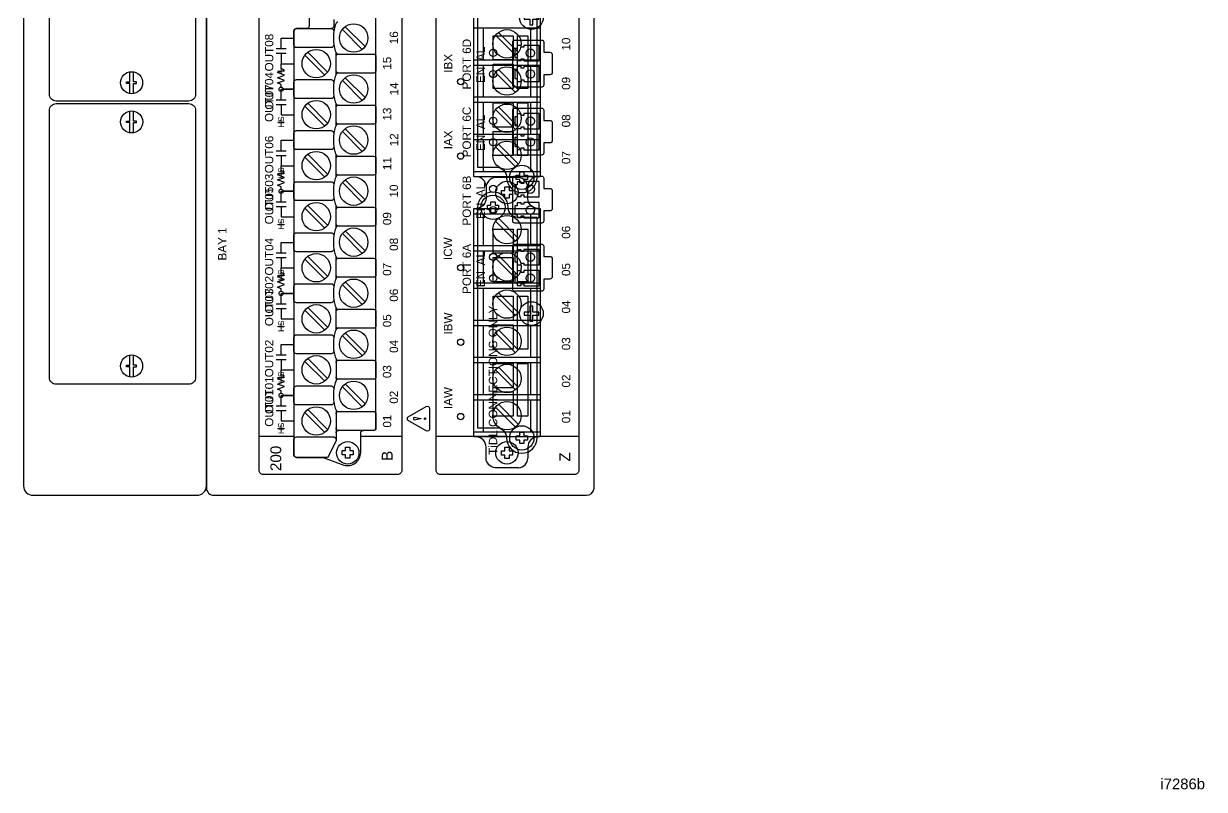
# Model space of a CAD drawing. Extents: x 0.5 to 47.5, y 0.5 to 35.2.
# Drawn here: x 33.61 to 47.49, y 0.5 to 9.5 of the extents above; entities that cross this region are included whole.
import ezdxf
from ezdxf.enums import TextEntityAlignment as Align

# ---------------------------------------------------------------- set-up
doc = ezdxf.new("R2010")
doc.units = 0
doc.header["$MEASUREMENT"] = 0
for name, color, linetype in [('1_2__1__SCREW_TERMINAL__SV', 7, 'CONTINUOUS'), ('1_3__2__CONNECTORIZED__SV_', 7, 'CONTINUOUS'), ('1_4__T__TIME-DOMAIN_LINK__', 7, 'CONTINUOUS'), ('4_1__2___8__OPTOISOLATED_I', 7, 'CONTINUOUS'), ('4_2__7___8__OPTOISOLATED_I', 7, 'CONTINUOUS'), ('4_3__4___24__OPTOISOLATED_', 7, 'CONTINUOUS'), ('4_4__D___24__OPTOISOLATED_', 7, 'CONTINUOUS'), ('4_5__8___8__OPTOISOLATED_I', 7, 'CONTINUOUS'), ('5_0______DWG_', 7, 'CONTINUOUS')]:
    doc.layers.add(name, color=color, linetype=linetype)
doc.styles.add('ARIAL', font='arial.ttf')

msp = doc.modelspace()

# ---------------------------------------------------------------- linework, layer by layer
at = {"layer": '1_2__1__SCREW_TERMINAL__SV'}
for points in [[(39.683, 16.961), (40.086, 16.961, -0.414214), (40.136, 16.911), (40.136, 4.25, -0.414214), (40.086, 4.2), (38.506, 4.2, -0.414214), (38.456, 4.25), (38.456, 16.911, -0.414214), (38.506, 16.961), (39.477, 16.961)], [(39.044, 7.583, 0.403969), (38.928, 7.701)], [(39.652, 7.328, -0.403969), (39.536, 7.446), (39.536, 7.576, 0.374201), (39.427, 7.691), (39.153, 7.691, 0.374201), (39.044, 7.576), (39.044, 7.446, -0.403969), (38.928, 7.328)], [(39.652, 7.701, 0.403969), (39.536, 7.583)], [(39.427, 4.278), (39.153, 4.278, -0.374201), (39.044, 4.392), (39.044, 4.523, 0.403969), (38.928, 4.641)], [(39.652, 4.641, 0.403969), (39.536, 4.523), (39.536, 4.392, -0.374201)], [(39.427, 4.278, 0.374201), (39.536, 4.392)]]:
    msp.add_lwpolyline(points, format="xyb", dxfattribs=at)
for points in [[(38.9, 7.701), (38.9, 10.388), (39.68, 10.388), (39.68, 7.701)], [(39.265, 7.49), (39.225, 7.49), (39.225, 7.539), (39.265, 7.539), (39.265, 7.58), (39.315, 7.58), (39.315, 7.539), (39.355, 7.539), (39.355, 7.49), (39.315, 7.49), (39.315, 7.449), (39.265, 7.449)], [(38.9, 4.641), (38.9, 7.328), (39.68, 7.328), (39.68, 4.641)], [(39.265, 4.429), (39.225, 4.429), (39.225, 4.479), (39.265, 4.479), (39.265, 4.52), (39.315, 4.52), (39.315, 4.479), (39.355, 4.479), (39.355, 4.429), (39.315, 4.429), (39.315, 4.389), (39.265, 4.389)]]:
    msp.add_lwpolyline(points, close=True, dxfattribs=at)
for points in [[(38.9, 9.451), (39.68, 9.451)], [(39.015, 9.076), (39.015, 9.451)], [(39.565, 9.451), (39.565, 9.076)], [(39.156, 9.364), (39.39, 9.129)], [(39.189, 9.397), (39.423, 9.163)], [(38.9, 9.076), (39.68, 9.076)], [(38.9, 9.013), (39.68, 9.013)], [(39.015, 8.638), (39.015, 9.013)], [(39.156, 8.926), (39.39, 8.692)], [(39.189, 8.96), (39.423, 8.725)], [(39.565, 9.013), (39.565, 8.638)], [(38.9, 8.638), (39.68, 8.638)], [(38.9, 8.576), (39.68, 8.576)], [(39.015, 8.201), (39.015, 8.576)], [(39.156, 8.489), (39.39, 8.255)], [(39.189, 8.522), (39.423, 8.288)], [(39.565, 8.576), (39.565, 8.201)], [(38.9, 8.201), (39.68, 8.201)], [(38.9, 8.138), (39.68, 8.138)], [(39.015, 7.763), (39.015, 8.138)], [(39.189, 8.085), (39.423, 7.85)], [(39.565, 8.138), (39.565, 7.763)], [(39.156, 8.051), (39.39, 7.817)], [(38.9, 7.763), (39.68, 7.763)], [(38.9, 7.266), (39.68, 7.266)], [(39.015, 6.891), (39.015, 7.266)], [(39.565, 7.266), (39.565, 6.891)], [(39.156, 7.179), (39.39, 6.944)], [(39.189, 7.212), (39.423, 6.978)], [(38.9, 6.891), (39.68, 6.891)], [(38.9, 6.828), (39.68, 6.828)], [(39.015, 6.453), (39.015, 6.828)], [(39.565, 6.828), (39.565, 6.453)], [(39.156, 6.741), (39.39, 6.507)], [(39.189, 6.774), (39.423, 6.54)], [(38.9, 6.453), (39.68, 6.453)], [(38.9, 6.391), (39.68, 6.391)], [(39.015, 6.016), (39.015, 6.391)], [(39.565, 6.391), (39.565, 6.016)], [(39.156, 6.304), (39.39, 6.069)], [(39.189, 6.337), (39.423, 6.103)], [(38.9, 6.016), (39.68, 6.016)], [(38.9, 5.953), (39.68, 5.953)], [(39.015, 5.578), (39.015, 5.953)], [(39.156, 5.866), (39.39, 5.632)], [(39.189, 5.899), (39.423, 5.665)], [(39.565, 5.953), (39.565, 5.578)], [(38.9, 5.578), (39.68, 5.578)], [(38.9, 5.516), (39.68, 5.516)], [(39.015, 5.141), (39.015, 5.516)], [(39.156, 5.429), (39.39, 5.194)], [(39.189, 5.462), (39.423, 5.228)], [(39.565, 5.516), (39.565, 5.141)], [(38.9, 5.141), (39.68, 5.141)], [(38.9, 5.078), (39.68, 5.078)], [(39.015, 4.703), (39.015, 5.078)], [(39.189, 5.025), (39.423, 4.79)], [(39.565, 5.078), (39.565, 4.703)], [(39.156, 4.991), (39.39, 4.757)], [(38.456, 4.65), (38.9, 4.65)], [(38.9, 4.703), (39.68, 4.703)], [(39.68, 4.65), (40.136, 4.65)]]:
    msp.add_lwpolyline(points, dxfattribs=at)
for centre, radius in [((39.29, 9.263), 0.167), ((39.29, 8.826), 0.167), ((38.746, 8.818), 0.0375), ((39.29, 8.388), 0.167), ((39.29, 7.951), 0.167), ((38.746, 7.943), 0.0375), ((39.29, 7.515), 0.132), ((39.29, 7.078), 0.167), ((39.29, 6.641), 0.167), ((38.746, 6.631), 0.0375), ((39.29, 6.203), 0.167), ((39.29, 5.766), 0.167), ((38.746, 5.755), 0.0375), ((39.29, 5.328), 0.167), ((39.29, 4.891), 0.167), ((38.746, 4.881), 0.0375), ((39.29, 4.454), 0.132)]:
    msp.add_circle(centre, radius, dxfattribs=at)
at = {"layer": '1_3__2__CONNECTORIZED__SV_'}
msp.add_lwpolyline([(39.683, 16.961), (40.086, 16.961, -0.414214), (40.136, 16.911), (40.136, 4.25, -0.414214), (40.086, 4.2), (38.506, 4.2, -0.414214), (38.456, 4.25), (38.456, 16.911, -0.414214), (38.506, 16.961), (39.477, 16.961)], format="xyb", dxfattribs=at)
for points in [[(39.285, 7.693, 1), (39.645, 7.693), (39.645, 10.283), (39.419, 10.283, -0.405199), (39.305, 10.403, 0.999995), (38.945, 10.403), (38.945, 7.813), (39.171, 7.813, -0.399232)], [(39.285, 4.63, 1), (39.645, 4.63), (39.645, 7.22), (39.419, 7.22, -0.405199), (39.305, 7.34, 0.999995), (38.945, 7.34), (38.945, 4.75), (39.171, 4.75, -0.399232)]]:
    msp.add_lwpolyline(points, format="xyb", close=True, dxfattribs=at)
for points in [[(39.128, 9.073), (39.128, 9.358), (39.363, 9.358), (39.363, 9.073)], [(39.415, 8.738), (39.415, 9.358), (39.535, 9.358), (39.535, 8.738)], [(39.128, 8.738), (39.128, 9.023), (39.363, 9.023), (39.363, 8.738)], [(39.128, 8.283), (39.128, 8.568), (39.363, 8.568), (39.363, 8.283)], [(39.415, 7.948), (39.415, 8.568), (39.535, 8.568), (39.535, 7.948)], [(39.128, 7.948), (39.128, 8.233), (39.363, 8.233), (39.363, 7.948)], [(39.44, 7.668), (39.4, 7.668), (39.4, 7.718), (39.44, 7.718), (39.44, 7.759), (39.49, 7.759), (39.49, 7.718), (39.53, 7.718), (39.53, 7.668), (39.49, 7.668), (39.49, 7.628), (39.44, 7.628), (39.44, 7.668)], [(39.1, 7.315), (39.06, 7.315), (39.06, 7.365), (39.1, 7.365), (39.1, 7.405), (39.15, 7.405), (39.15, 7.365), (39.19, 7.365), (39.19, 7.315), (39.15, 7.315), (39.15, 7.275), (39.1, 7.275), (39.1, 7.315)], [(39.128, 6.8), (39.128, 7.085), (39.363, 7.085), (39.363, 6.8)], [(39.415, 6.465), (39.415, 7.085), (39.535, 7.085), (39.535, 6.465)], [(39.128, 6.465), (39.128, 6.75), (39.363, 6.75), (39.363, 6.465)], [(39.128, 6.01), (39.128, 6.295), (39.363, 6.295), (39.363, 6.01)], [(39.415, 5.675), (39.415, 6.295), (39.535, 6.295), (39.535, 5.675)], [(39.128, 5.675), (39.128, 5.96), (39.363, 5.96), (39.363, 5.675)], [(39.128, 5.22), (39.128, 5.505), (39.363, 5.505), (39.363, 5.22)], [(39.415, 4.885), (39.415, 5.505), (39.535, 5.505), (39.535, 4.885)], [(39.128, 4.885), (39.128, 5.17), (39.363, 5.17), (39.363, 4.885)], [(39.44, 4.605), (39.4, 4.605), (39.4, 4.655), (39.44, 4.655), (39.44, 4.696), (39.49, 4.696), (39.49, 4.655), (39.53, 4.655), (39.53, 4.605), (39.49, 4.605), (39.49, 4.565), (39.44, 4.565), (39.44, 4.605)]]:
    msp.add_lwpolyline(points, close=True, dxfattribs=at)
for points in [[(38.456, 4.65), (39.283, 4.65)], [(39.645, 4.65), (40.136, 4.65)]]:
    msp.add_lwpolyline(points, dxfattribs=at)
for centre, radius in [((38.746, 8.818), 0.0375), ((38.746, 7.943), 0.0375), ((39.465, 7.693), 0.143), ((39.125, 7.34), 0.143), ((38.746, 6.631), 0.0375), ((38.746, 5.755), 0.0375), ((38.746, 4.881), 0.0375), ((39.465, 4.63), 0.143)]:
    msp.add_circle(centre, radius, dxfattribs=at)
at = {"layer": '1_4__T__TIME-DOMAIN_LINK__'}
for points in [[(39.561, 9.659), (39.561, 9.589), (39.491, 9.589), (39.491, 9.554), (39.561, 9.554), (39.561, 9.484), (39.596, 9.484), (39.596, 9.554), (39.666, 9.554), (39.666, 9.589), (39.596, 9.589), (39.596, 9.659), (39.561, 9.659)], [(39.488, 9.222), (39.458, 9.222), (39.458, 9.241), (39.41, 9.241), (39.41, 9.206), (39.382, 9.206), (39.382, 9.101), (39.41, 9.101), (39.41, 9.066), (39.458, 9.066), (39.458, 9.086), (39.488, 9.086), (39.488, 9.064), (39.668, 9.064), (39.668, 9.244), (39.488, 9.244), (39.488, 9.222)], [(39.488, 8.976), (39.458, 8.976), (39.458, 8.995), (39.41, 8.995), (39.41, 8.96), (39.382, 8.96), (39.382, 8.855), (39.41, 8.855), (39.41, 8.82), (39.458, 8.82), (39.458, 8.84), (39.488, 8.84), (39.488, 8.818), (39.668, 8.818), (39.668, 8.998), (39.488, 8.998), (39.488, 8.976)], [(39.488, 8.422), (39.458, 8.422), (39.458, 8.441), (39.41, 8.441), (39.41, 8.406), (39.382, 8.406), (39.382, 8.301), (39.41, 8.301), (39.41, 8.266), (39.458, 8.266), (39.458, 8.286), (39.488, 8.286), (39.488, 8.264), (39.668, 8.264), (39.668, 8.444), (39.488, 8.444), (39.488, 8.422)], [(39.488, 8.176), (39.458, 8.176), (39.458, 8.195), (39.41, 8.195), (39.41, 8.16), (39.382, 8.16), (39.382, 8.055), (39.41, 8.055), (39.41, 8.02), (39.458, 8.02), (39.458, 8.04), (39.488, 8.04), (39.488, 8.018), (39.668, 8.018), (39.668, 8.198), (39.488, 8.198), (39.488, 8.176)], [(39.488, 7.622), (39.458, 7.622), (39.458, 7.641), (39.41, 7.641), (39.41, 7.606), (39.382, 7.606), (39.382, 7.501), (39.41, 7.501), (39.41, 7.466), (39.458, 7.466), (39.458, 7.486), (39.488, 7.486), (39.488, 7.464), (39.668, 7.464), (39.668, 7.644), (39.488, 7.644), (39.488, 7.622)], [(39.488, 7.376), (39.458, 7.376), (39.458, 7.395), (39.41, 7.395), (39.41, 7.36), (39.382, 7.36), (39.382, 7.255), (39.41, 7.255), (39.41, 7.22), (39.458, 7.22), (39.458, 7.24), (39.488, 7.24), (39.488, 7.218), (39.668, 7.218), (39.668, 7.398), (39.488, 7.398), (39.488, 7.376)], [(39.488, 6.822), (39.458, 6.822), (39.458, 6.841), (39.41, 6.841), (39.41, 6.806), (39.382, 6.806), (39.382, 6.701), (39.41, 6.701), (39.41, 6.666), (39.458, 6.666), (39.458, 6.686), (39.488, 6.686), (39.488, 6.664), (39.668, 6.664), (39.668, 6.844), (39.488, 6.844), (39.488, 6.822)], [(39.488, 6.576), (39.458, 6.576), (39.458, 6.595), (39.41, 6.595), (39.41, 6.56), (39.382, 6.56), (39.382, 6.455), (39.41, 6.455), (39.41, 6.42), (39.458, 6.42), (39.458, 6.44), (39.488, 6.44), (39.488, 6.418), (39.668, 6.418), (39.668, 6.598), (39.488, 6.598), (39.488, 6.576)], [(39.561, 6.179), (39.561, 6.109), (39.491, 6.109), (39.491, 6.074), (39.561, 6.074), (39.561, 6.004), (39.596, 6.004), (39.596, 6.074), (39.666, 6.074), (39.666, 6.109), (39.596, 6.109), (39.596, 6.179), (39.561, 6.179)]]:
    msp.add_lwpolyline(points, dxfattribs=at)
for points in [[(39.358, 8.778), (39.358, 9.283, -0.414214), (39.381, 9.307), (39.699, 9.307, -0.414214), (39.723, 9.283), (39.723, 9.163), (39.793, 9.163, -0.414214), (39.823, 9.133), (39.823, 8.928, -0.414214), (39.793, 8.898), (39.723, 8.898), (39.723, 8.778, -0.414214), (39.699, 8.755), (39.381, 8.755, -0.414214)], [(39.358, 7.978), (39.358, 8.483, -0.414214), (39.381, 8.507), (39.699, 8.507, -0.414214), (39.723, 8.483), (39.723, 8.363), (39.793, 8.363, -0.414214), (39.823, 8.333), (39.823, 8.128, -0.414214), (39.793, 8.098), (39.723, 8.098), (39.723, 7.978, -0.414214), (39.699, 7.955), (39.381, 7.955, -0.414214)], [(39.358, 7.178), (39.358, 7.683, -0.414214), (39.381, 7.707), (39.699, 7.707, -0.414214), (39.723, 7.683), (39.723, 7.563), (39.793, 7.563, -0.414214), (39.823, 7.533), (39.823, 7.328, -0.414214), (39.793, 7.298), (39.723, 7.298), (39.723, 7.178, -0.414214), (39.699, 7.155), (39.381, 7.155, -0.414214)], [(39.358, 6.378), (39.358, 6.883, -0.414214), (39.381, 6.907), (39.699, 6.907, -0.414214), (39.723, 6.883), (39.723, 6.763), (39.793, 6.763, -0.414214), (39.823, 6.733), (39.823, 6.528, -0.414214), (39.793, 6.498), (39.723, 6.498), (39.723, 6.378, -0.414214), (39.699, 6.355), (39.381, 6.355, -0.414214)]]:
    msp.add_lwpolyline(points, format="xyb", close=True, dxfattribs=at)
for centre, radius in [((39.578, 9.572), 0.139), ((39.128, 9.157), 0.0425), ((39.565, 9.154), 0.05), ((39.128, 8.907), 0.0425), ((39.565, 8.908), 0.05), ((39.128, 8.357), 0.0425), ((39.565, 8.354), 0.05), ((39.128, 8.107), 0.0425), ((39.565, 8.108), 0.05), ((39.128, 7.557), 0.0425), ((39.565, 7.554), 0.05), ((39.128, 7.307), 0.0425), ((39.565, 7.308), 0.05), ((39.128, 6.757), 0.0425), ((39.565, 6.754), 0.05), ((39.128, 6.507), 0.0425), ((39.565, 6.508), 0.05), ((39.578, 6.092), 0.139)]:
    msp.add_circle(centre, radius, dxfattribs=at)
at = {"layer": '4_1__2___8__OPTOISOLATED_I'}
for points in [[(36.634, 9.206), (36.634, 9.329), (36.785, 9.329)], [(36.574, 9.206), (36.694, 9.206)], [(36.574, 9.151), (36.694, 9.151)], [(36.634, 9.151), (36.634, 9.029), (36.785, 9.029)], [(36.634, 8.606), (36.634, 8.729), (36.785, 8.729)], [(36.574, 8.606), (36.694, 8.606)], [(36.574, 8.551), (36.694, 8.551)], [(36.634, 8.551), (36.634, 8.429), (36.785, 8.429)], [(36.634, 8.006), (36.634, 8.129), (36.785, 8.129)], [(36.574, 8.006), (36.694, 8.006)], [(36.574, 7.951), (36.694, 7.951)], [(36.634, 7.951), (36.634, 7.829), (36.785, 7.829)], [(36.634, 7.406), (36.634, 7.529), (36.785, 7.529)], [(36.574, 7.406), (36.694, 7.406)], [(36.574, 7.351), (36.694, 7.351)], [(36.634, 7.351), (36.634, 7.229), (36.785, 7.229)], [(36.574, 6.806), (36.694, 6.806)], [(36.634, 6.806), (36.634, 6.929), (36.785, 6.929)], [(36.574, 6.751), (36.694, 6.751)], [(36.634, 6.751), (36.634, 6.629), (36.785, 6.629)], [(36.634, 6.206), (36.634, 6.329), (36.785, 6.329)], [(36.574, 6.206), (36.694, 6.206)], [(36.574, 6.151), (36.694, 6.151)], [(36.634, 6.151), (36.634, 6.029), (36.785, 6.029)], [(36.634, 5.606), (36.634, 5.729), (36.785, 5.729)], [(36.574, 5.606), (36.694, 5.606)], [(36.574, 5.551), (36.694, 5.551)], [(36.634, 5.551), (36.634, 5.429), (36.785, 5.429)], [(36.574, 5.006), (36.694, 5.006)], [(36.634, 5.006), (36.634, 5.129), (36.785, 5.129)], [(36.574, 4.951), (36.694, 4.951)], [(36.634, 4.951), (36.634, 4.829), (36.785, 4.829)]]:
    msp.add_lwpolyline(points, dxfattribs=at)
at = {"layer": '4_2__7___8__OPTOISOLATED_I'}
for points in [[(36.634, 9.206), (36.634, 9.329), (36.785, 9.329)], [(36.574, 9.206), (36.694, 9.206)], [(36.574, 9.151), (36.694, 9.151)], [(36.634, 9.151), (36.634, 9.029), (36.785, 9.029)], [(36.634, 8.606), (36.634, 8.729), (36.785, 8.729)], [(36.574, 8.606), (36.694, 8.606)], [(36.574, 8.551), (36.694, 8.551)], [(36.634, 8.551), (36.634, 8.429), (36.785, 8.429)], [(36.634, 8.006), (36.634, 8.129), (36.785, 8.129)], [(36.574, 8.006), (36.694, 8.006)], [(36.574, 7.951), (36.694, 7.951)], [(36.634, 7.951), (36.634, 7.829), (36.785, 7.829)], [(36.634, 7.406), (36.634, 7.529), (36.785, 7.529)], [(36.574, 7.406), (36.694, 7.406)], [(36.574, 7.351), (36.694, 7.351)], [(36.634, 7.351), (36.634, 7.229), (36.785, 7.229)], [(36.574, 6.806), (36.694, 6.806)], [(36.634, 6.806), (36.634, 6.929), (36.785, 6.929)], [(36.574, 6.751), (36.694, 6.751)], [(36.634, 6.751), (36.634, 6.629), (36.785, 6.629)], [(36.634, 6.206), (36.634, 6.329), (36.785, 6.329)], [(36.574, 6.206), (36.694, 6.206)], [(36.574, 6.151), (36.694, 6.151)], [(36.634, 6.151), (36.634, 6.029), (36.785, 6.029)], [(36.634, 5.606), (36.634, 5.729), (36.785, 5.729)], [(36.574, 5.606), (36.694, 5.606)], [(36.574, 5.551), (36.694, 5.551)], [(36.634, 5.551), (36.634, 5.429), (36.785, 5.429)], [(36.574, 5.006), (36.694, 5.006)], [(36.634, 5.006), (36.634, 5.129), (36.785, 5.129)], [(36.574, 4.951), (36.694, 4.951)], [(36.634, 4.951), (36.634, 4.829), (36.785, 4.829)]]:
    msp.add_lwpolyline(points, dxfattribs=at)
at = {"layer": '4_3__4___24__OPTOISOLATED_'}
for points in [[(36.634, 9.206), (36.634, 9.329), (36.785, 9.329)], [(36.574, 9.206), (36.694, 9.206)], [(36.574, 9.151), (36.694, 9.151)], [(36.634, 9.151), (36.634, 9.029), (36.785, 9.029)], [(36.634, 8.606), (36.634, 8.729), (36.785, 8.729)], [(36.574, 8.606), (36.694, 8.606)], [(36.574, 8.551), (36.694, 8.551)], [(36.634, 8.551), (36.634, 8.429), (36.785, 8.429)], [(36.634, 8.006), (36.634, 8.129), (36.785, 8.129)], [(36.574, 8.006), (36.694, 8.006)], [(36.574, 7.951), (36.694, 7.951)], [(36.634, 7.951), (36.634, 7.829), (36.785, 7.829)], [(36.634, 7.406), (36.634, 7.529), (36.785, 7.529)], [(36.574, 7.406), (36.694, 7.406)], [(36.574, 7.351), (36.694, 7.351)], [(36.634, 7.351), (36.634, 7.229), (36.785, 7.229)], [(36.574, 6.806), (36.694, 6.806)], [(36.634, 6.806), (36.634, 6.929), (36.785, 6.929)], [(36.574, 6.751), (36.694, 6.751)], [(36.634, 6.751), (36.634, 6.629), (36.785, 6.629)], [(36.634, 6.206), (36.634, 6.329), (36.785, 6.329)], [(36.574, 6.206), (36.694, 6.206)], [(36.574, 6.151), (36.694, 6.151)], [(36.634, 6.151), (36.634, 6.029), (36.785, 6.029)], [(36.634, 5.606), (36.634, 5.729), (36.785, 5.729)], [(36.574, 5.606), (36.694, 5.606)], [(36.574, 5.551), (36.694, 5.551)], [(36.634, 5.551), (36.634, 5.429), (36.785, 5.429)], [(36.574, 5.006), (36.694, 5.006)], [(36.634, 5.006), (36.634, 5.129), (36.785, 5.129)], [(36.574, 4.951), (36.694, 4.951)], [(36.634, 4.951), (36.634, 4.829), (36.785, 4.829)]]:
    msp.add_lwpolyline(points, dxfattribs=at)
at = {"layer": '4_4__D___24__OPTOISOLATED_'}
for points in [[(36.634, 9.206), (36.634, 9.329), (36.785, 9.329)], [(36.574, 9.206), (36.694, 9.206)], [(36.574, 9.151), (36.694, 9.151)], [(36.634, 9.151), (36.634, 9.029), (36.785, 9.029)], [(36.634, 8.606), (36.634, 8.729), (36.785, 8.729)], [(36.574, 8.606), (36.694, 8.606)], [(36.574, 8.551), (36.694, 8.551)], [(36.634, 8.551), (36.634, 8.429), (36.785, 8.429)], [(36.634, 8.006), (36.634, 8.129), (36.785, 8.129)], [(36.574, 8.006), (36.694, 8.006)], [(36.574, 7.951), (36.694, 7.951)], [(36.634, 7.951), (36.634, 7.829), (36.785, 7.829)], [(36.634, 7.406), (36.634, 7.529), (36.785, 7.529)], [(36.574, 7.406), (36.694, 7.406)], [(36.574, 7.351), (36.694, 7.351)], [(36.634, 7.351), (36.634, 7.229), (36.785, 7.229)], [(36.574, 6.806), (36.694, 6.806)], [(36.634, 6.806), (36.634, 6.929), (36.785, 6.929)], [(36.574, 6.751), (36.694, 6.751)], [(36.634, 6.751), (36.634, 6.629), (36.785, 6.629)], [(36.634, 6.206), (36.634, 6.329), (36.785, 6.329)], [(36.574, 6.206), (36.694, 6.206)], [(36.574, 6.151), (36.694, 6.151)], [(36.634, 6.151), (36.634, 6.029), (36.785, 6.029)], [(36.634, 5.606), (36.634, 5.729), (36.785, 5.729)], [(36.574, 5.606), (36.694, 5.606)], [(36.574, 5.551), (36.694, 5.551)], [(36.634, 5.551), (36.634, 5.429), (36.785, 5.429)], [(36.574, 5.006), (36.694, 5.006)], [(36.634, 5.006), (36.634, 5.129), (36.785, 5.129)], [(36.574, 4.951), (36.694, 4.951)], [(36.634, 4.951), (36.634, 4.829), (36.785, 4.829)]]:
    msp.add_lwpolyline(points, dxfattribs=at)
at = {"layer": '4_5__8___8__OPTOISOLATED_I'}
for points in [[(36.634, 8.754), (36.634, 8.783), (36.592, 8.803), (36.675, 8.833), (36.592, 8.863), (36.675, 8.893), (36.592, 8.924), (36.675, 8.954), (36.634, 8.974), (36.634, 9.029), (36.785, 9.029)], [(36.634, 8.606), (36.634, 8.704)], [(36.785, 8.729), (36.659, 8.729)], [(36.574, 8.606), (36.694, 8.606)], [(36.574, 8.551), (36.694, 8.551)], [(36.634, 8.551), (36.634, 8.429), (36.785, 8.429)], [(36.634, 7.554), (36.634, 7.583), (36.592, 7.603), (36.675, 7.633), (36.592, 7.663), (36.675, 7.693), (36.592, 7.724), (36.675, 7.754), (36.634, 7.774), (36.634, 7.829), (36.785, 7.829)], [(36.634, 7.406), (36.634, 7.504)], [(36.785, 7.529), (36.659, 7.529)], [(36.574, 7.406), (36.694, 7.406)], [(36.574, 7.351), (36.694, 7.351)], [(36.634, 7.351), (36.634, 7.229), (36.785, 7.229)], [(36.634, 6.354), (36.634, 6.383), (36.592, 6.403), (36.675, 6.433), (36.592, 6.463), (36.675, 6.494), (36.592, 6.524), (36.675, 6.554), (36.634, 6.574), (36.634, 6.629), (36.785, 6.629)], [(36.634, 6.206), (36.634, 6.304)], [(36.785, 6.329), (36.659, 6.329)], [(36.574, 6.206), (36.694, 6.206)], [(36.574, 6.151), (36.694, 6.151)], [(36.634, 6.151), (36.634, 6.029), (36.785, 6.029)], [(36.634, 5.154), (36.634, 5.183), (36.592, 5.203), (36.675, 5.233), (36.592, 5.263), (36.675, 5.293), (36.592, 5.323), (36.675, 5.354), (36.634, 5.374), (36.634, 5.429), (36.785, 5.429)], [(36.574, 5.006), (36.694, 5.006)], [(36.634, 5.006), (36.634, 5.104)], [(36.785, 5.129), (36.659, 5.129)], [(36.574, 4.951), (36.694, 4.951)], [(36.634, 4.951), (36.634, 4.829), (36.785, 4.829)]]:
    msp.add_lwpolyline(points, dxfattribs=at)
for centre in [(36.634, 8.729), (36.634, 7.529), (36.634, 6.329), (36.634, 5.129)]:
    msp.add_circle(centre, 0.025, dxfattribs=at)
at = {"layer": '5_0______DWG_'}
for points in [[(33.605, 21.095), (33.605, 4.065, 0.414214), (33.715, 3.955), (35.645, 3.955, 0.414214), (35.755, 4.065), (35.755, 21.095, 0.414214), (35.645, 21.205), (33.715, 21.205, 0.414214), (33.605, 21.095)], [(37.719, 4.718, 0.414213), (37.749, 4.748), (37.749, 9.73, 0.414214), (37.719, 9.76), (37.406, 9.76), (37.161, 9.851, 0.480048), (36.963, 9.706), (36.963, 9.472, -0.414214), (36.933, 9.442), (36.815, 9.442, 0.414212), (36.785, 9.412), (36.785, 9.412), (36.785, 4.431, 0.414215), (36.815, 4.401), (37.128, 4.401), (37.372, 4.31, 0.47859), (37.571, 4.455), (37.571, 4.688, -0.414214), (37.601, 4.718)], [(37.254, 9.549), (37.254, 9.472, -0.414214), (37.224, 9.442)], [(37.302, 9.519, 0.127742), (37.286, 9.511, 0.081668), (37.276, 9.496, 0.0591), (37.257, 9.432, 0.034646), (37.25, 9.331, 0.03436), (37.257, 9.23, 0.0591), (37.276, 9.166, 0.081668), (37.286, 9.151, 0.191033), (37.31, 9.142)], [(37.253, 9.257), (37.253, 9.249, -0.414214), (37.223, 9.219), (36.815, 9.219, -0.414214), (36.785, 9.249), (36.785, 9.412, -0.414214), (36.815, 9.442), (37.223, 9.442, -0.414214), (37.253, 9.412), (37.253, 9.405)], [(37.28, 9.112, -0.414214), (37.31, 9.142), (37.719, 9.142, -0.414214), (37.749, 9.112), (37.749, 8.949, -0.414214), (37.719, 8.919), (37.31, 8.919, -0.414214), (37.28, 8.949)], [(37.31, 8.92, 0.191033), (37.286, 8.911, 0.081668), (37.276, 8.896, 0.0591), (37.257, 8.832, 0.034646), (37.25, 8.731, 0.03436), (37.257, 8.63, 0.0591), (37.276, 8.566, 0.081668), (37.286, 8.551, 0.191033), (37.31, 8.542)], [(37.253, 8.657), (37.253, 8.649, -0.414214), (37.223, 8.619), (36.815, 8.619, -0.414214), (36.785, 8.649), (36.785, 8.812, -0.414214), (36.815, 8.842), (37.223, 8.842, -0.414214), (37.253, 8.812), (37.253, 8.805)], [(37.28, 8.512, -0.414214), (37.31, 8.542), (37.719, 8.542, -0.414214), (37.749, 8.512), (37.749, 8.349, -0.414214), (37.719, 8.319), (37.31, 8.319, -0.414214), (37.28, 8.349)], [(37.253, 8.057), (37.253, 8.049, -0.414214), (37.223, 8.019), (36.815, 8.019, -0.414214), (36.785, 8.049), (36.785, 8.212, -0.414214), (36.815, 8.242), (37.223, 8.242, -0.414214), (37.253, 8.212), (37.253, 8.205)], [(37.31, 8.32, 0.191033), (37.286, 8.311, 0.081668), (37.276, 8.296, 0.0591), (37.257, 8.232, 0.034646), (37.25, 8.131, 0.03436), (37.257, 8.03, 0.0591), (37.276, 7.966, 0.081668), (37.286, 7.951, 0.191033), (37.31, 7.942)], [(37.28, 7.912, -0.414214), (37.31, 7.942), (37.719, 7.942, -0.414214), (37.749, 7.912), (37.749, 7.749, -0.414214), (37.719, 7.719), (37.31, 7.719, -0.414214), (37.28, 7.749)], [(37.253, 7.457), (37.253, 7.449, -0.414214), (37.223, 7.419), (36.815, 7.419, -0.414214), (36.785, 7.449), (36.785, 7.612, -0.414214), (36.815, 7.642), (37.223, 7.642, -0.414214), (37.253, 7.612), (37.253, 7.605)], [(37.31, 7.72, 0.191033), (37.286, 7.711, 0.081668), (37.276, 7.696, 0.0591), (37.257, 7.632, 0.034646), (37.25, 7.531, 0.03436), (37.257, 7.43, 0.0591), (37.276, 7.366, 0.081668), (37.286, 7.351, 0.191033), (37.31, 7.342)], [(37.28, 7.312, -0.414214), (37.31, 7.342), (37.719, 7.342, -0.414214), (37.749, 7.312), (37.749, 7.149, -0.414214), (37.719, 7.119), (37.31, 7.119, -0.414214), (37.28, 7.149)], [(37.31, 7.12, 0.191033), (37.286, 7.111, 0.081668), (37.276, 7.096, 0.0591), (37.257, 7.032, 0.034646), (37.25, 6.931, 0.03436), (37.257, 6.83, 0.0591), (37.276, 6.766, 0.081668), (37.286, 6.751, 0.191033), (37.31, 6.742)], [(37.253, 6.857), (37.253, 6.849, -0.414214), (37.223, 6.819), (36.815, 6.819, -0.414214), (36.785, 6.849), (36.785, 7.012, -0.414214), (36.815, 7.042), (37.223, 7.042, -0.414214), (37.253, 7.012), (37.253, 7.005)], [(37.28, 6.712, -0.414214), (37.31, 6.742), (37.719, 6.742, -0.414214), (37.749, 6.712), (37.749, 6.549, -0.414214), (37.719, 6.519), (37.31, 6.519, -0.414214), (37.28, 6.549)], [(37.253, 6.257), (37.253, 6.249, -0.414214), (37.223, 6.219), (36.815, 6.219, -0.414214), (36.785, 6.249), (36.785, 6.412, -0.414214), (36.815, 6.442), (37.223, 6.442, -0.414214), (37.253, 6.412), (37.253, 6.405)], [(37.31, 6.52, 0.191033), (37.286, 6.511, 0.081668), (37.276, 6.496, 0.0591), (37.257, 6.432, 0.034646), (37.25, 6.331, 0.03436), (37.257, 6.23, 0.0591), (37.276, 6.166, 0.081668), (37.286, 6.151, 0.191033), (37.31, 6.142)], [(37.28, 6.112, -0.414214), (37.31, 6.142), (37.719, 6.142, -0.414214), (37.749, 6.112), (37.749, 5.949, -0.414214), (37.719, 5.919), (37.31, 5.919, -0.414214), (37.28, 5.949)], [(37.253, 5.657), (37.253, 5.649, -0.414214), (37.223, 5.619), (36.815, 5.619, -0.414214), (36.785, 5.649), (36.785, 5.812, -0.414214), (36.815, 5.842), (37.223, 5.842, -0.414214), (37.253, 5.812), (37.253, 5.805)], [(37.31, 5.92, 0.191033), (37.286, 5.911, 0.081668), (37.276, 5.896, 0.0591), (37.257, 5.832, 0.034646), (37.25, 5.731, 0.03436), (37.257, 5.63, 0.0591), (37.276, 5.566, 0.081668), (37.286, 5.55, 0.191033), (37.31, 5.542)], [(37.28, 5.512, -0.414214), (37.31, 5.542), (37.719, 5.542, -0.414214), (37.749, 5.512), (37.749, 5.349, -0.414214), (37.719, 5.319), (37.31, 5.319, -0.414214), (37.28, 5.349)], [(37.31, 5.319, 0.191033), (37.286, 5.311, 0.081668), (37.276, 5.295, 0.0591), (37.257, 5.231, 0.034646), (37.25, 5.13, 0.03436), (37.257, 5.029, 0.0591), (37.276, 4.965, 0.081668), (37.286, 4.95, 0.191033), (37.31, 4.941)], [(37.253, 5.056), (37.253, 5.048, -0.414214), (37.223, 5.018), (36.815, 5.018, -0.414214), (36.785, 5.048), (36.785, 5.211, -0.414214), (36.815, 5.241), (37.223, 5.241, -0.414214), (37.253, 5.211), (37.253, 5.204)], [(37.28, 4.958), (37.28, 4.6), (37.19, 4.414, -0.241986), (37.17, 4.401), (36.815, 4.401, -0.422157), (36.785, 4.427), (36.785, 4.612, -0.414214), (36.815, 4.642), (37.252, 4.642, -0.390527), (37.28, 4.612)], [(37.28, 4.911, -0.414214), (37.31, 4.941), (37.719, 4.941, -0.414214), (37.749, 4.911), (37.749, 4.748, -0.414214), (37.719, 4.718), (37.31, 4.718, -0.414214), (37.28, 4.748)], [(37.28, 4.688, -0.414214), (37.31, 4.718)]]:
    msp.add_lwpolyline(points, format="xyb", dxfattribs=at)
for points in [[(40.225, 21.205), (35.845, 21.205, 0.414214), (35.755, 21.115), (35.755, 4.045, 0.414214), (35.845, 3.955), (40.225, 3.955, 0.381966), (40.315, 4.035), (40.315, 21.125, 0.381966)], [(36.374, 4.25), (36.374, 20.91, -0.468367), (36.434, 20.96), (38.004, 20.96, -0.414132), (38.054, 20.91), (38.054, 4.25, -0.414214), (38.004, 4.2), (36.424, 4.2, -0.414287)], [(33.908, 8.67), (33.908, 11.81, -0.414214), (33.988, 11.89), (35.548, 11.89, -0.414214), (35.628, 11.81), (35.628, 8.67, -0.414214), (35.548, 8.59), (33.988, 8.59, -0.414214)], [(33.908, 5.34), (33.908, 8.48, -0.414214), (33.988, 8.56), (35.548, 8.56, -0.414214), (35.628, 8.48), (35.628, 5.34, -0.414214), (35.548, 5.26), (33.988, 5.26, -0.414214)], [(38.13, 4.878), (38.34, 5, -0.555022), (38.378, 4.977), (38.378, 4.735, -0.555022), (38.34, 4.712), (38.13, 4.835, -0.531445)], [(38.198, 4.84, -0.299493), (38.198, 4.873), (38.277, 4.86), (38.278, 4.859), (38.278, 4.854), (38.277, 4.853), (38.198, 4.84)]]:
    msp.add_lwpolyline(points, format="xyb", close=True, dxfattribs=at)
for points in [[(37.388, 9.464), (37.622, 9.23)], [(37.354, 9.431), (37.588, 9.197)], [(36.913, 9.13), (37.147, 8.896)], [(36.947, 9.164), (37.181, 8.93)], [(37.28, 8.903), (37.28, 9.159)], [(34.853, 8.677), (34.853, 8.796), (34.817, 8.796), (34.817, 8.815), (34.853, 8.815), (34.853, 8.934)], [(34.897, 8.677), (34.897, 8.796), (34.934, 8.796), (34.934, 8.815), (34.897, 8.815), (34.897, 8.934)], [(37.354, 8.831), (37.588, 8.597)], [(37.388, 8.864), (37.622, 8.63)], [(34.854, 8.217), (34.854, 8.336), (34.817, 8.336), (34.817, 8.355), (34.854, 8.355), (34.854, 8.474)], [(34.898, 8.217), (34.898, 8.336), (34.934, 8.336), (34.934, 8.355), (34.898, 8.355), (34.898, 8.474)], [(36.913, 8.53), (37.147, 8.296)], [(36.947, 8.564), (37.181, 8.33)], [(37.28, 8.303), (37.28, 8.559)], [(37.354, 8.231), (37.588, 7.997)], [(37.388, 8.264), (37.622, 8.03)], [(36.913, 7.93), (37.147, 7.696)], [(36.947, 7.964), (37.181, 7.73)], [(37.28, 7.703), (37.28, 7.959)], [(37.388, 7.664), (37.622, 7.43)], [(37.354, 7.631), (37.588, 7.397)], [(36.947, 7.364), (37.181, 7.13)], [(36.913, 7.33), (37.147, 7.096)], [(37.28, 7.103), (37.28, 7.359)], [(37.354, 7.031), (37.588, 6.797)], [(37.388, 7.064), (37.622, 6.83)], [(36.913, 6.73), (37.147, 6.496)], [(36.947, 6.764), (37.181, 6.53)], [(37.28, 6.503), (37.28, 6.759)], [(37.354, 6.431), (37.588, 6.197)], [(37.388, 6.464), (37.622, 6.23)], [(36.913, 6.13), (37.147, 5.896)], [(36.947, 6.164), (37.181, 5.93)], [(37.28, 5.903), (37.28, 6.159)], [(37.388, 5.864), (37.622, 5.63)], [(37.354, 5.831), (37.588, 5.597)], [(34.853, 5.347), (34.853, 5.466), (34.817, 5.466), (34.817, 5.485), (34.853, 5.485), (34.853, 5.604)], [(34.897, 5.347), (34.897, 5.466), (34.934, 5.466), (34.934, 5.485), (34.897, 5.485), (34.897, 5.604)], [(36.947, 5.564), (37.181, 5.33)], [(37.28, 5.559), (37.28, 5.303)], [(36.913, 5.53), (37.147, 5.296)], [(37.354, 5.23), (37.588, 4.996)], [(37.388, 5.264), (37.622, 5.029)], [(36.913, 4.929), (37.147, 4.695)], [(36.947, 4.963), (37.181, 4.729)], [(36.374, 4.65), (36.785, 4.65)], [(37.571, 4.65), (38.054, 4.65)]]:
    msp.add_lwpolyline(points, dxfattribs=at)
msp.add_lwpolyline([(37.392, 4.43), (37.352, 4.43), (37.352, 4.48), (37.392, 4.48), (37.392, 4.521), (37.442, 4.521), (37.442, 4.48), (37.482, 4.48), (37.482, 4.43), (37.442, 4.43), (37.442, 4.39), (37.392, 4.39)], close=True, dxfattribs=at)
for centre, radius in [((37.488, 9.331), 0.167), ((37.047, 9.03), 0.167), ((34.875, 8.805), 0.13), ((37.488, 8.731), 0.167), ((34.876, 8.345), 0.13), ((37.047, 8.43), 0.167), ((37.488, 8.131), 0.167), ((37.047, 7.83), 0.167), ((37.488, 7.531), 0.167), ((37.047, 7.23), 0.167), ((37.488, 6.931), 0.167), ((37.047, 6.63), 0.167), ((37.488, 6.331), 0.167), ((37.047, 6.03), 0.167), ((37.488, 5.731), 0.167), ((34.875, 5.475), 0.13), ((37.047, 5.43), 0.167), ((37.488, 5.13), 0.167), ((37.047, 4.829), 0.167), ((38.327, 4.856), 0.00944), ((37.417, 4.455), 0.132)]:
    msp.add_circle(centre, radius, dxfattribs=at)

# ---------------------------------------------------------------- texts
at = {"layer": '1_2__1__SCREW_TERMINAL__SV', "style": 'ARIAL'}
for s, height, p in [('10', 0.0983, (40.034, 9.183)), ('IBX', 0.0983, (38.647, 8.923)), ('09', 0.0983, (40.034, 8.721)), ('08', 0.0983, (40.034, 8.281)), ('IAX', 0.0983, (38.647, 8.023)), ('07', 0.0983, (40.034, 7.849)), ('06', 0.0983, (40.034, 6.971)), ('ICW', 0.0983, (38.645, 6.721)), ('05', 0.0983, (40.034, 6.533)), ('04', 0.0983, (40.034, 6.093)), ('IBW', 0.0983, (38.647, 5.845)), ('03', 0.0983, (40.034, 5.66)), ('02', 0.0983, (40.034, 5.222)), ('IAW', 0.0983, (38.647, 4.969)), ('01', 0.0983, (40.034, 4.803)), ('Z', 0.128, (40.035, 4.351))]:
    msp.add_text(s, height=height, rotation=90, dxfattribs=at).set_placement(p)
at = {"layer": '1_3__2__CONNECTORIZED__SV_', "style": 'ARIAL'}
for s, height, p in [('10', 0.0983, (40.034, 9.183)), ('IBX', 0.0983, (38.647, 8.923)), ('09', 0.0983, (40.034, 8.721)), ('08', 0.0983, (40.034, 8.281)), ('IAX', 0.0983, (38.647, 8.023)), ('07', 0.0983, (40.034, 7.849)), ('06', 0.0983, (40.034, 6.971)), ('ICW', 0.0983, (38.645, 6.721)), ('05', 0.0983, (40.034, 6.533)), ('04', 0.0983, (40.034, 6.093)), ('IBW', 0.0983, (38.647, 5.845)), ('03', 0.0983, (40.034, 5.66)), ('02', 0.0983, (40.034, 5.222)), ('IAW', 0.0983, (38.647, 4.969)), ('01', 0.0983, (40.034, 4.803)), ('Z', 0.128, (40.035, 4.351))]:
    msp.add_text(s, height=height, rotation=90, dxfattribs=at).set_placement(p)
at = {"layer": '1_4__T__TIME-DOMAIN_LINK__', "style": 'ARIAL'}
for s, height, p in [('PORT 6D', 0.0983, (38.866, 8.726)), ('AL', 0.0983, (39.03, 9.06)), ('EN', 0.0983, (39.03, 8.803)), ('PORT 6C', 0.0983, (38.866, 7.928)), ('AL', 0.0983, (39.03, 8.26)), ('EN', 0.0983, (39.03, 8.003)), ('PORT 6B', 0.0983, (38.866, 7.126)), ('AL', 0.0983, (39.03, 7.46)), ('EN', 0.0983, (39.03, 7.203)), ('PORT 6A', 0.0983, (38.866, 6.323)), ('AL', 0.0983, (39.03, 6.659)), ('EN', 0.0983, (39.03, 6.402)), ('TiDL CONNECTIONS ONLY', 0.09833, (39.175, 4.43))]:
    msp.add_text(s, height=height, rotation=90, dxfattribs=at).set_placement(p)
at = {"layer": '4_1__2___8__OPTOISOLATED_I', "style": 'ARIAL'}
for s, p in [('OUT08', (36.542, 8.938)), ('OUT07', (36.542, 8.344)), ('OUT06', (36.542, 7.74)), ('OUT05', (36.542, 7.14)), ('OUT04', (36.542, 6.538)), ('OUT03', (36.542, 5.943)), ('OUT02', (36.542, 5.342)), ('OUT01', (36.542, 4.761))]:
    msp.add_text(s, height=0.0983, rotation=90, dxfattribs=at).set_placement(p)
at = {"layer": '4_2__7___8__OPTOISOLATED_I', "style": 'ARIAL'}
for s, height, p in [('OUT08', 0.0983, (36.542, 8.938)), ('+', 0.118, (36.69, 8.892)), ('OUT07', 0.0983, (36.542, 8.344)), ('+', 0.118, (36.69, 8.292)), ('OUT06', 0.0983, (36.542, 7.74)), ('+', 0.118, (36.69, 7.692)), ('OUT05', 0.0983, (36.542, 7.14)), ('+', 0.118, (36.69, 7.092)), ('OUT04', 0.0983, (36.542, 6.538)), ('+', 0.118, (36.69, 6.492)), ('OUT03', 0.0983, (36.542, 5.943)), ('+', 0.118, (36.69, 5.892)), ('OUT02', 0.0983, (36.542, 5.342)), ('+', 0.118, (36.69, 5.292)), ('OUT01', 0.0983, (36.542, 4.761)), ('+', 0.118, (36.69, 4.692))]:
    msp.add_text(s, height=height, rotation=90, dxfattribs=at).set_placement(p)
at = {"layer": '4_3__4___24__OPTOISOLATED_', "style": 'ARIAL'}
for s, height, p in [('OUT08', 0.0983, (36.542, 8.938)), ('OUT07', 0.0983, (36.542, 8.344)), ('OUT06', 0.0983, (36.542, 7.74)), ('HS', 0.0688, (36.668, 7.676)), ('OUT05', 0.0983, (36.542, 7.14)), ('HS', 0.0688, (36.668, 7.076)), ('OUT04', 0.0983, (36.542, 6.538)), ('HS', 0.0688, (36.668, 6.476)), ('OUT03', 0.0983, (36.542, 5.943)), ('HS', 0.0688, (36.668, 5.876)), ('OUT02', 0.0983, (36.542, 5.342)), ('HS', 0.0688, (36.668, 5.276)), ('OUT01', 0.0983, (36.542, 4.761)), ('HS', 0.0688, (36.668, 4.676))]:
    msp.add_text(s, height=height, rotation=90, dxfattribs=at).set_placement(p)
at = {"layer": '4_4__D___24__OPTOISOLATED_', "style": 'ARIAL'}
for s, p in [('OUT08', (36.542, 8.938)), ('OUT07', (36.542, 8.344)), ('OUT06', (36.542, 7.74)), ('OUT05', (36.542, 7.14)), ('OUT04', (36.542, 6.538)), ('OUT03', (36.542, 5.943)), ('OUT02', (36.542, 5.342)), ('OUT01', (36.542, 4.761))]:
    msp.add_text(s, height=0.0983, rotation=90, dxfattribs=at).set_placement(p)
at = {"layer": '4_5__8___8__OPTOISOLATED_I', "style": 'ARIAL'}
for s, height, p in [('OUT04', 0.0983, (36.542, 8.488)), ('HS', 0.0688, (36.668, 8.276)), ('OUT03', 0.0983, (36.542, 7.293)), ('HS', 0.0688, (36.668, 7.076)), ('OUT02', 0.0983, (36.542, 6.092)), ('HS', 0.0688, (36.668, 5.876)), ('OUT01', 0.0983, (36.542, 4.911)), ('HS', 0.0688, (36.668, 4.676))]:
    msp.add_text(s, height=height, rotation=90, dxfattribs=at).set_placement(p)
at = {"layer": '5_0______DWG_', "style": 'ARIAL'}
for s, height, p in [('16', 0.0983, (38.009, 9.258)), ('15', 0.0983, (37.929, 8.958)), ('14', 0.0983, (38.011, 8.656)), ('13', 0.0983, (37.929, 8.36)), ('12', 0.0983, (38.011, 8.058)), ('11', 0.0983, (37.931, 7.778)), ('10', 0.0983, (38.009, 7.456)), ('09', 0.0983, (37.929, 7.131)), ('08', 0.0983, (38.009, 6.829)), ('07', 0.0983, (37.929, 6.535)), ('06', 0.0983, (38.009, 6.231)), ('05', 0.0983, (37.929, 5.931)), ('04', 0.0983, (38.009, 5.629)), ('03', 0.0983, (37.929, 5.333)), ('02', 0.0983, (38.009, 5.032)), ('01', 0.0983, (37.929, 4.751)), ('200', 0.1278, (36.635, 4.24)), ('B', 0.128, (37.946, 4.36))]:
    msp.add_text(s, height=height, rotation=90, dxfattribs=at).set_placement(p)
msp.add_text('BAY 1', height=0.0983, rotation=90, dxfattribs=at).set_placement((35.991, 6.91), align=Align.CENTER)
msp.add_text('i7286b', height=0.125, dxfattribs=at).set_placement((47.5, 0.5), align=Align.RIGHT)

doc.saveas('drawing.dxf')
